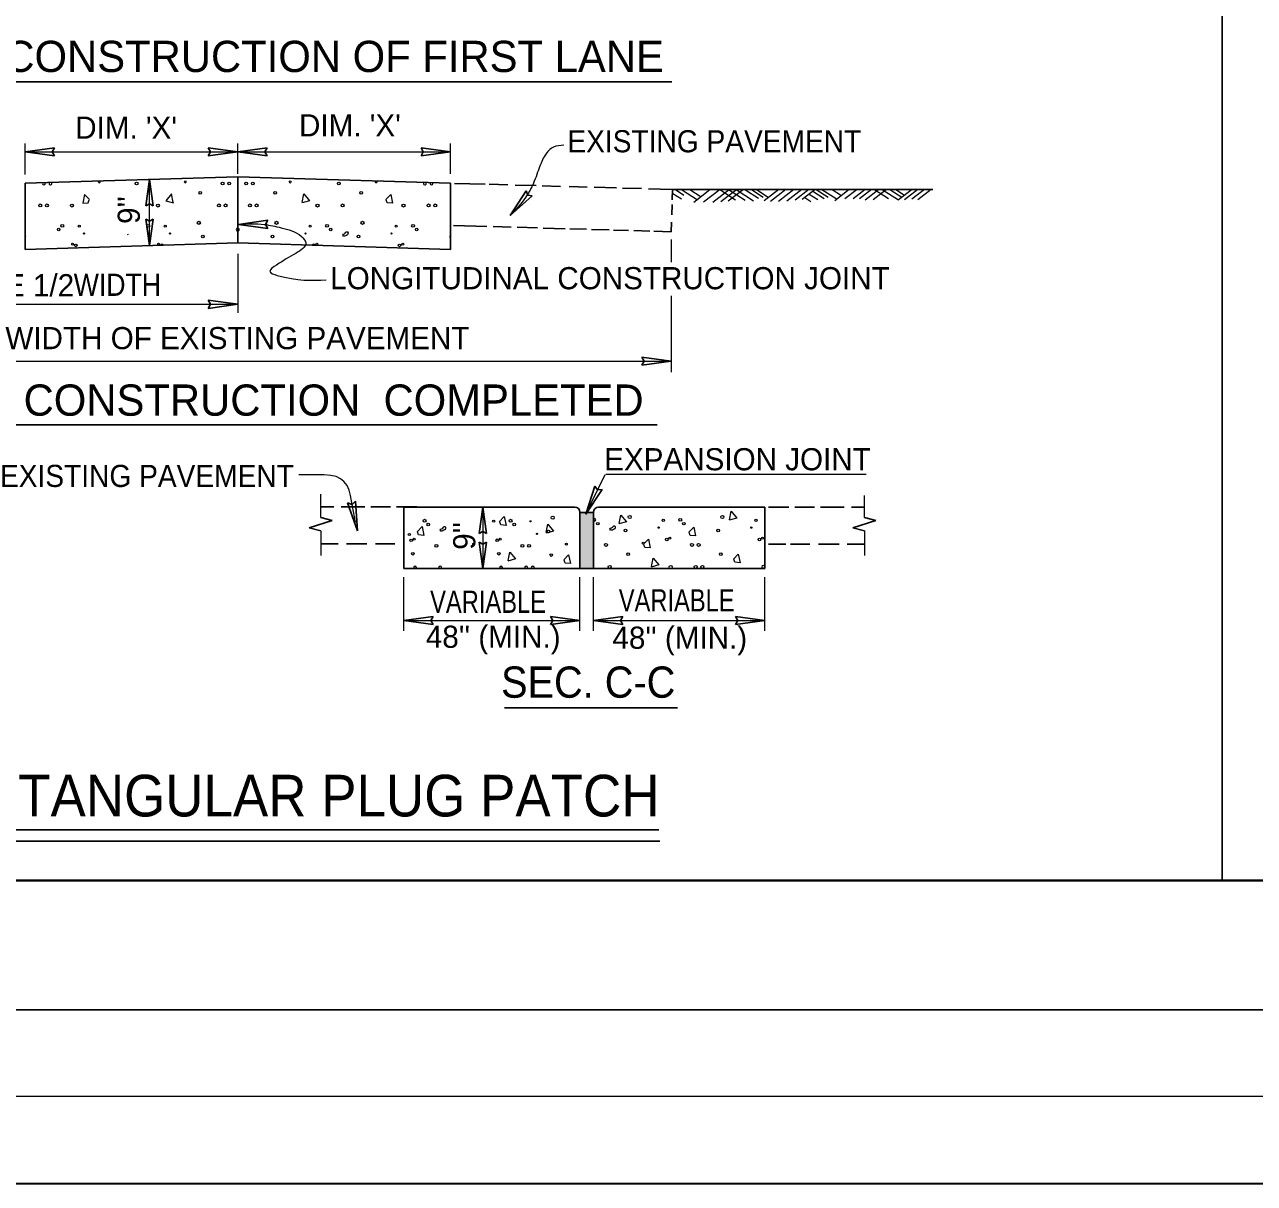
# Model space of a CAD drawing. Extents: x 68 to 441, y -138 to 136.
# Drawn here: x 257.1 to 328.4, y -137.9 to -70.8 of the extents above; entities that cross this region are included whole.
import ezdxf
from ezdxf.enums import TextEntityAlignment as Align

# ---------------------------------------------------------------- set-up
doc = ezdxf.new("R2010")
doc.units = 0
doc.header["$LTSCALE"] = 0.51
doc.layers.add('1', color=7, linetype='Continuous', lineweight=13)

msp = doc.modelspace()

# ---------------------------------------------------------------- hatches: boundary and pattern name
at = {"layer": '1'}
msp.add_hatch(color=256, dxfattribs=at).paths.add_polyline_path([(289.3253, -99.0346), (290.1008, -99.0351), (290.1011, -102.2898), (289.3253, -102.2896)])

# ---------------------------------------------------------------- linework, layer by layer
at = {"layer": '1', "lineweight": 25}
for p, q in [((326.5475, 84.6188), (326.5472, -120.384)), ((244.6778, -74.0765), (294.6492, -74.0777)), ((257.1517, -78.128), (258.8547, -77.894)), ((257.1517, -78.128), (258.8547, -78.362)), ((269.4818, -78.128), (267.7788, -77.894)), ((269.4818, -78.128), (267.7788, -78.362)), ((269.4818, -78.128), (271.1848, -77.894)), ((269.4818, -78.128), (271.1848, -78.362)), ((281.8116, -78.1282), (280.1086, -77.8942)), ((281.8116, -78.1282), (280.1086, -78.3623)), ((257.1517, -79.9552), (269.4816, -79.5812)), ((264.3733, -79.7362), (264.1628, -81.2689)), ((264.3733, -79.7362), (264.5839, -81.2689)), ((269.4818, -83.4171), (269.4818, -79.5812)), ((281.8116, -79.9552), (269.4818, -79.5812)), ((257.152, -83.7912), (257.1517, -79.9552)), ((281.8116, -83.7912), (281.8116, -79.9552)), ((282.0545, -79.9617), (283.8217, -80.0118)), ((284.0663, -80.0189), (285.1386, -80.0493)), ((285.2714, -81.8319), (286.2017, -80.3864)), ((285.57, -80.0614), (286.7917, -80.0959)), ((287.1305, -80.1058), (288.2013, -80.1357)), ((288.6905, -80.1495), (289.7417, -80.1795)), ((290.1564, -80.1911), (291.4341, -80.2273)), ((291.792, -80.2374), (292.8811, -80.2683)), ((294.6852, -80.3192), (309.7727, -80.3192)), ((285.2714, -81.8319), (286.5571, -80.6908)), ((294.6606, -81.1896), (294.6438, -81.7929)), ((264.3733, -83.5719), (264.1628, -82.0392)), ((264.3733, -83.5719), (264.5839, -82.0392)), ((269.5193, -82.3398), (271.2223, -82.1058)), ((269.5193, -82.3398), (271.2223, -82.5738)), ((281.9853, -82.407), (283.9183, -82.4619)), ((284.2938, -82.4723), (285.3256, -82.5017)), ((285.683, -82.5117), (286.8667, -82.5452)), ((287.1867, -82.554), (288.4647, -82.5902)), ((288.7291, -82.5978), (289.7069, -82.6255)), ((289.9873, -82.6333), (291.0241, -82.6625)), ((291.2669, -82.6696), (292.1307, -82.694)), ((294.6319, -82.2059), (294.6161, -82.7642)), ((292.4502, -82.703), (293.3724, -82.7292)), ((293.5964, -82.7355), (294.6161, -82.7642)), ((257.152, -83.7912), (269.4818, -83.4171)), ((281.8116, -83.7912), (269.4818, -83.4171)), ((269.4816, -86.9749), (267.7786, -86.7408)), ((269.4816, -86.9749), (267.7786, -87.2088)), ((294.6158, -90.2673), (292.9128, -90.0332)), ((294.6158, -90.2673), (292.9128, -90.5012)), ((245.3936, -93.9618), (293.7928, -93.9628)), ((289.6653, -99.146), (290.1913, -97.5094)), ((289.6653, -99.146), (290.6132, -97.7119)), ((275.0559, -98.7232), (274.3001, -98.7235)), ((276.8573, -98.7232), (275.4858, -98.7232)), ((276.4294, -100.1098), (275.853, -98.4903)), ((276.4294, -100.1098), (276.3112, -98.3949)), ((278.3447, -98.7235), (277.2045, -98.7235)), ((279.8654, -98.7232), (278.692, -98.7235)), ((279.1143, -98.7328), (279.1143, -102.2896)), ((279.1143, -98.7328), (289.0233, -98.7331)), ((283.6951, -98.7328), (283.4843, -100.2655)), ((283.6951, -98.7328), (283.9056, -100.2655)), ((289.3253, -99.0346), (289.3253, -102.2896)), ((290.1008, -99.0351), (290.1011, -102.2898)), ((290.4031, -98.7328), (300.0389, -98.7331)), ((300.0389, -98.7331), (300.0389, -102.2898)), ((300.2609, -98.7331), (301.4343, -98.7331)), ((301.7815, -98.7331), (302.9217, -98.7331)), ((303.2688, -98.7331), (304.6402, -98.7331)), ((305.0702, -98.7331), (305.8177, -98.7331)), ((274.9636, -99.5161), (273.6153, -99.9332)), ((274.3001, -99.3392), (274.9636, -99.5161)), ((306.4812, -99.5161), (305.1328, -99.9332)), ((305.8177, -99.3392), (306.4812, -99.5161)), ((274.3001, -100.1159), (273.6153, -99.9332)), ((305.8177, -100.1159), (305.1328, -99.9332)), ((275.3039, -100.8667), (274.3001, -100.867)), ((276.9732, -100.8667), (275.7833, -100.867)), ((278.5928, -100.8667), (277.469, -100.8667)), ((283.6948, -102.2896), (283.4843, -100.7569)), ((283.6948, -102.2896), (283.9056, -100.7569)), ((300.2572, -100.8762), (301.2524, -100.8762)), ((301.5333, -100.8762), (302.6571, -100.8762)), ((303.153, -100.8765), (304.343, -100.8765)), ((304.8225, -100.8765), (305.8177, -100.8765)), ((279.1143, -102.2896), (300.0389, -102.2898)), ((279.1146, -105.3085), (280.8176, -105.0745)), ((279.1146, -105.3085), (280.8176, -105.5425)), ((289.3253, -105.3083), (287.6223, -105.0742)), ((289.3253, -105.3083), (287.6223, -105.5422)), ((290.1011, -105.3085), (291.8041, -105.0744)), ((290.1011, -105.3085), (291.8041, -105.5424)), ((300.0389, -105.3079), (298.3359, -105.074)), ((300.0389, -105.3079), (298.3359, -105.542)), ((294.977, -110.3616), (284.9455, -110.3616)), ((293.8892, -117.4306), (250.5975, -117.4311)), ((293.9471, -118.0911), (250.6552, -118.0916)), ((88.6602, -127.8839), (433.6647, -127.8839))]:
    msp.add_line(p, q, dxfattribs=at)
at = {"layer": '1'}
for p, q in [((257.152, -79.4561), (257.152, -77.6571)), ((269.4818, -79.406), (269.4818, -77.6571)), ((281.8116, -79.406), (281.8116, -77.6571)), ((264.3733, -83.5719), (264.3733, -79.7362)), ((294.7117, -80.5424), (295.2078, -80.8628)), ((294.8554, -80.3199), (295.3515, -80.6403)), ((295.2182, -80.3192), (296.1302, -80.9084)), ((295.6936, -80.3194), (296.3472, -80.7415)), ((296.8612, -80.3458), (295.9209, -81.0697)), ((297.4447, -80.3192), (296.4882, -81.0552)), ((298.0007, -80.3192), (297.0281, -81.0678)), ((297.4283, -80.3192), (298.3487, -80.9134)), ((298.422, -80.3192), (297.492, -81.035)), ((298.7971, -80.3192), (297.9136, -80.999)), ((297.9317, -80.3192), (298.8967, -80.9424)), ((298.3798, -80.3192), (299.3872, -80.9698)), ((298.8842, -80.3192), (299.6762, -80.8307)), ((299.2609, -80.3192), (299.9427, -80.7594)), ((299.5662, -80.3192), (300.2408, -80.7546)), ((300.8504, -80.3192), (299.9997, -80.9738)), ((301.2577, -80.3192), (300.3667, -81.0048)), ((301.7276, -80.3189), (300.8255, -81.0131)), ((302.1907, -80.3192), (301.3243, -80.9857)), ((302.5949, -80.3192), (301.7905, -80.9381)), ((302.9597, -80.3192), (302.2033, -80.9013)), ((302.824, -80.4234), (303.4822, -80.8482)), ((303.0208, -80.3192), (303.7077, -80.7627)), ((303.3513, -80.3192), (304.1696, -80.8475)), ((303.9521, -80.3189), (304.4192, -80.6208)), ((304.9375, -80.3192), (304.0938, -80.9686)), ((305.3871, -80.3189), (304.6843, -80.8598)), ((305.8553, -80.3192), (305.1587, -80.8553)), ((306.2164, -80.3192), (305.5217, -80.8541)), ((306.6491, -80.3192), (305.8517, -80.9331)), ((307.0923, -80.3192), (306.3242, -80.9104)), ((306.4037, -80.3192), (307.2048, -80.8364)), ((306.8459, -80.3192), (307.7855, -80.9257)), ((307.2934, -80.3192), (307.9897, -80.7685)), ((307.6269, -80.3192), (308.1417, -80.6514)), ((308.5733, -80.3192), (307.7892, -80.9227)), ((308.9036, -80.3192), (308.1308, -80.9139)), ((309.2914, -80.3192), (308.5711, -80.8737)), ((309.6757, -80.3192), (308.9058, -80.9117)), ((302.3576, -80.7826), (302.7127, -81.0118)), ((302.6193, -80.5812), (303.1062, -80.8956)), ((294.6161, -83.2238), (294.6161, -84.5402)), ((269.4818, -84.0418), (269.4816, -87.4649)), ((244.3473, -86.9742), (269.4816, -86.9749)), ((294.6158, -86.4775), (294.6158, -90.9009)), ((244.3473, -90.2656), (294.6158, -90.2673)), ((289.6653, -99.146), (290.775, -96.8342)), ((290.8141, -96.8297), (305.9095, -96.8297)), ((274.3001, -99.3392), (274.3001, -97.9792)), ((305.8177, -99.3392), (305.8177, -98.0668)), ((283.6951, -98.7328), (283.6948, -102.2896)), ((274.3001, -100.1159), (274.3001, -101.5378)), ((305.8177, -100.1159), (305.8177, -101.5378)), ((279.1146, -105.9115), (279.1146, -102.8005)), ((289.3253, -105.9115), (289.3253, -102.8)), ((290.1011, -105.9115), (290.1011, -102.7998)), ((300.0392, -105.9107), (300.0389, -102.7993)), ((279.1146, -105.3085), (289.3253, -105.3083)), ((290.1011, -105.3085), (300.0389, -105.3079)), ((73.6602, -132.8843), (433.6647, -132.8843))]:
    msp.add_line(p, q, dxfattribs=at)
at = {"layer": '1', "lineweight": 40}
msp.add_line((103.6606, -120.384), (428.6644, -120.384), dxfattribs=at)
at = {"layer": '1', "lineweight": 35}
msp.add_lwpolyline([(67.6197, -137.9371), (440.5157, -137.9371), (440.5157, 135.837), (67.6197, 135.837)], close=True, dxfattribs=at)
at = {"layer": '1'}
for points in [[(257.1517, -78.128), (269.4818, -78.128), (281.8116, -78.1282)], [(260.8928, -80.9037), (260.6102, -80.6092), (260.5042, -81.1158), (260.8105, -81.0922), (260.8692, -80.9155)], [(265.7403, -81.0695), (265.6462, -80.5747), (265.3167, -80.9751), (265.7523, -81.0929)], [(273.2231, -81.0695), (273.3173, -80.5747), (273.6469, -80.9751), (273.2115, -81.0932)], [(278.0708, -80.9034), (278.3535, -80.6092), (278.4592, -81.1156), (278.1531, -81.0922), (278.0945, -80.9155)], [(263.0944, -82.8847), (263.1087, -82.9402), (263.1105, -82.9417)], [(275.8561, -82.9417), (275.7857, -82.9769), (275.7267, -83.0121), (275.6678, -83.0239), (275.6089, -83.0239), (275.5734, -82.9651), (275.6089, -82.9062), (275.6678, -82.8943), (275.7147, -82.8475), (275.7504, -82.8002), (275.7975, -82.7647), (275.8563, -82.7649), (275.8798, -82.8238), (275.8682, -82.8825)], [(275.8689, -82.8847), (275.8548, -82.9402), (275.8531, -82.9417)], [(276.3204, -99.613), (276.0251, -98.0593), (275.9481, -97.7512), (275.8197, -97.4816), (275.6399, -97.2504), (275.4473, -97.0835), (275.1905, -96.9552), (274.8823, -96.8909), (274.4715, -96.8653), (273.0334, -96.8524)], [(297.9931, -99.4682), (298.0872, -98.9734), (298.4172, -99.3739), (297.9813, -99.4919)], [(284.647, -99.578), (284.9297, -99.2837), (285.0356, -99.7902), (284.7292, -99.7662), (284.6707, -99.5898)], [(287.3666, -100.2122), (287.4608, -99.7174), (287.7908, -100.1179), (287.3547, -100.2359)], [(291.5974, -99.6835), (291.6916, -99.1887), (292.0215, -99.5891), (291.5856, -99.7069)], [(279.8871, -100.1567), (280.1697, -99.8624), (280.2754, -100.3688), (279.9694, -100.3452), (279.9105, -100.1685)], [(281.5113, -100.0386), (281.4406, -100.0741), (281.3817, -100.1093), (281.3227, -100.1212), (281.2639, -100.1212), (281.2287, -100.0622), (281.2642, -100.0034), (281.3227, -99.9913), (281.3698, -99.9445), (281.4053, -99.8974), (281.4524, -99.8619), (281.5113, -99.8619), (281.535, -99.9211), (281.5232, -99.9797)], [(281.5242, -99.982), (281.5101, -100.0373), (281.5082, -100.0388)], [(291.3445, -99.989), (291.274, -100.0245), (291.2151, -100.0597), (291.1562, -100.0716), (291.0973, -100.0716), (291.0618, -100.0127), (291.0973, -99.9538), (291.1562, -99.9417), (291.2032, -99.8949), (291.2387, -99.8478), (291.2858, -99.8123), (291.3447, -99.8123), (291.3684, -99.8715), (291.3566, -99.9302)], [(291.3576, -99.9324), (291.3432, -99.9877), (291.3414, -99.9892)], [(295.6372, -100.1897), (295.9198, -99.8954), (296.0256, -100.4018), (295.7195, -100.3782), (295.6606, -100.2015)], [(293.0095, -100.8841), (293.2921, -100.5898), (293.3981, -101.0962), (293.0917, -101.0726), (293.0331, -100.8959)], [(285.1633, -101.8332), (285.2573, -101.3384), (285.5873, -101.7388), (285.1514, -101.8569)], [(288.3819, -101.7938), (288.6646, -101.4993), (288.7703, -102.0057), (288.4642, -101.982), (288.4053, -101.8053)], [(293.4647, -102.1801), (293.5592, -101.6852), (293.8889, -102.0857), (293.4532, -102.2037)], [(298.2151, -101.7439), (298.4977, -101.4497), (298.6037, -101.9561), (298.2977, -101.9324), (298.2387, -101.7557)]]:
    msp.add_lwpolyline(points, dxfattribs=at)
at = {"layer": '1', "lineweight": 25}
for points in [[(258.8547, -77.894), (258.723, -78.1304), (258.8547, -78.362)], [(267.7788, -78.362), (267.9106, -78.1256), (267.7788, -77.894)], [(271.1848, -77.894), (271.0531, -78.1304), (271.1848, -78.362)], [(280.1086, -78.3623), (280.2403, -78.1258), (280.1086, -77.8942)], [(286.2017, -80.3864), (286.2955, -80.6402), (286.5571, -80.6908)], [(293.2949, -80.2799), (294.6852, -80.3192), (294.6689, -80.9094)], [(264.5839, -81.2689), (264.3712, -81.1503), (264.1628, -81.2689)], [(264.1628, -82.0392), (264.3755, -82.1578), (264.5839, -82.0392)], [(271.2223, -82.1058), (271.0906, -82.3422), (271.2223, -82.5738)], [(267.7786, -87.2088), (267.9103, -86.9724), (267.7786, -86.7408)], [(292.9128, -90.5012), (293.0446, -90.2648), (292.9128, -90.0332)], [(290.1913, -97.5094), (290.3474, -97.7305), (290.6132, -97.7119)], [(275.853, -98.4903), (276.1113, -98.5711), (276.3112, -98.3949)], [(283.9056, -100.2655), (283.6928, -100.1469), (283.4843, -100.2655)], [(283.4843, -100.7569), (283.6971, -100.8755), (283.9056, -100.7569)], [(280.8176, -105.0745), (280.6858, -105.3109), (280.8176, -105.5425)], [(287.6223, -105.5422), (287.7541, -105.3058), (287.6223, -105.0742)], [(291.8041, -105.0744), (291.6723, -105.3108), (291.8041, -105.5424)], [(298.3359, -105.542), (298.4677, -105.3056), (298.3359, -105.074)]]:
    msp.add_lwpolyline(points, dxfattribs=at)
msp.add_lwpolyline([(289.3253, -99.0346), (290.1008, -99.0351), (290.1011, -102.2898), (289.3253, -102.2896)], close=True, dxfattribs=at)
at = {"layer": '1'}
for centre, radius in [((263.6193, -79.9694), 0.0833), ((267.3144, -80.5071), 0.0777), ((268.6049, -79.9694), 0.0833), ((268.9907, -79.9694), 0.0833), ((269.9728, -79.9694), 0.0833), ((270.3587, -79.9694), 0.0833), ((271.6492, -80.5071), 0.0777), ((275.3442, -79.9694), 0.0833), ((276.6347, -80.507), 0.0777), ((258.0327, -81.2421), 0.0872), ((258.4186, -81.2421), 0.0872), ((259.8703, -81.2478), 0.0882), ((264.8558, -81.2478), 0.0882), ((268.3897, -81.2421), 0.0872), ((268.7755, -81.2421), 0.0872), ((270.188, -81.2421), 0.0872), ((270.5739, -81.2421), 0.0872), ((274.1078, -81.2478), 0.0882), ((275.5594, -81.2421), 0.0872), ((279.0933, -81.2478), 0.0882), ((280.545, -81.2421), 0.0872), ((280.9308, -81.2421), 0.0872), ((259.1054, -82.6391), 0.0727), ((259.3145, -82.4246), 0.0829), ((260.2977, -82.4488), 0.0609), ((264.3001, -82.4246), 0.0829), ((265.2832, -82.4488), 0.0609), ((267.2306, -82.2517), 0.0903), ((271.733, -82.2517), 0.0903), ((273.6804, -82.4488), 0.0609), ((274.6635, -82.4246), 0.0829), ((274.8727, -82.6391), 0.0727), ((276.7185, -82.2517), 0.0903), ((278.6659, -82.4488), 0.0609), ((279.6491, -82.4246), 0.0829), ((279.8582, -82.6391), 0.0727), ((260.5665, -82.872), 0.0359), ((265.552, -82.872), 0.0359), ((267.4696, -83.0453), 0.0779), ((271.494, -83.0453), 0.0779), ((273.4116, -82.872), 0.0359), ((276.4795, -83.0453), 0.0779), ((278.3971, -82.872), 0.0359), ((259.9122, -83.4874), 0.0553), ((260.1006, -83.5592), 0.0765), ((264.8977, -83.4874), 0.0553), ((274.0659, -83.4874), 0.0553), ((278.863, -83.5592), 0.0765), ((279.0514, -83.4874), 0.0553), ((280.3186, -99.5218), 0.0829), ((280.5278, -99.7363), 0.0727), ((284.321, -99.546), 0.0609), ((285.3042, -99.5218), 0.0829), ((285.5133, -99.7363), 0.0727), ((286.4537, -99.5531), 0.0359), ((287.745, -99.3489), 0.0903), ((290.3611, -99.6867), 0.0727), ((292.207, -99.2993), 0.0903), ((294.1544, -99.4964), 0.0609), ((295.1375, -99.4722), 0.0829), ((295.3467, -99.6867), 0.0727), ((297.5784, -99.2993), 0.0903), ((299.5258, -99.4964), 0.0609), ((279.4345, -100.323), 0.0609), ((286.83, -100.2839), 0.0359), ((287.506, -100.1425), 0.0779), ((291.968, -100.0929), 0.0779), ((293.8855, -99.9196), 0.0359), ((294.5398, -100.535), 0.0553), ((297.3394, -100.0929), 0.0779), ((299.2569, -99.9196), 0.0359), ((299.9112, -100.535), 0.0553), ((279.5326, -100.6564), 0.0765), ((279.721, -100.5846), 0.0553), ((280.9993, -100.9727), 0.0833), ((283.1619, -100.8712), 0.0566), ((284.5181, -100.6563), 0.0765), ((284.7065, -100.5846), 0.0553), ((285.9849, -100.9727), 0.0833), ((286.3707, -100.9727), 0.0833), ((288.5333, -100.8712), 0.0566), ((290.8327, -100.9231), 0.0833), ((292.9953, -100.8216), 0.0566), ((294.3514, -100.6068), 0.0765), ((295.8182, -100.9231), 0.0833), ((296.2041, -100.9231), 0.0833), ((299.7228, -100.6068), 0.0765), ((279.6315, -101.4334), 0.0765), ((284.6171, -101.4334), 0.0765), ((287.6612, -101.5104), 0.0777), ((292.1231, -101.4608), 0.0777), ((297.4945, -101.4608), 0.0777), ((291.0479, -102.1959), 0.0872), ((294.5817, -102.2015), 0.0882), ((296.0334, -102.1959), 0.0872), ((296.4193, -102.1959), 0.0872)]:
    msp.add_circle(centre, radius, dxfattribs=at)
for centre, radius, start, end in [((261.4567, -79.8679), 0.0566, 131.96754, 51.50625), ((266.4423, -79.8679), 0.0566, 120.61463, 59.38541), ((272.5213, -79.8679), 0.0566, 120.61462, 59.3854), ((277.5068, -79.8679), 0.0566, 128.49377, 48.03248), ((258.2479, -79.9694), 0.0833, 147.00179, 36.47201), ((258.6338, -79.9694), 0.0833, 136.48698, 46.98681), ((280.3298, -79.9694), 0.0833, 133.01322, 43.51304), ((280.7156, -79.9694), 0.0833, 143.52802, 32.99824), ((269.4623, -82.6391), 0.0727, 74.4833, 285.51977), ((269.5013, -82.6391), 0.0727, 254.48026, 105.51673), ((257.1126, -83.0453), 0.0779, 300.32931, 59.67382), ((281.8509, -83.0453), 0.0779, 120.3262, 239.67072), ((265.0861, -83.5592), 0.0765, 8.28146, 175.19467), ((273.8775, -83.5592), 0.0765, 4.80535, 171.71857), ((290.1519, -99.4722), 0.0829, 232.02298, 127.98038), ((279.7629, -102.2511), 0.0882, 334.15087, 205.84765), ((281.2145, -102.2455), 0.0872, 329.61293, 210.3856), ((284.7484, -102.2511), 0.0882, 334.10379, 205.89474), ((286.2001, -102.2455), 0.0872, 329.56327, 210.43525), ((286.5859, -102.2455), 0.0872, 329.55943, 210.43909), ((299.9531, -102.2015), 0.0882, 13.43941, 346.56169)]:
    msp.add_arc(centre, radius, start, end, dxfattribs=at)
at = {"layer": '1', "lineweight": 25}
for centre, start, end in [((289.0234, -99.0349), 0.04836, 89.98421), ((290.403, -99.035), 90.00954, 180.00274)]:
    msp.add_arc(centre, 0.302, start, end, dxfattribs=at)
at = {"layer": '1'}
for points in [[(288.3918, -77.7503), (287.7903, -77.8633), (287.3017, -78.3335), (286.9631, -79.067), (286.5685, -80.0826), (286.1738, -80.7785), (285.2714, -81.8319)], [(269.5193, -82.3398), (271.023, -82.3398), (272.0003, -82.5404), (273.1782, -83.0418), (273.4287, -83.3929), (272.8523, -84.0197), (271.7247, -84.697), (271.3487, -85.0727), (271.7747, -85.2986), (274.6064, -85.5493)]]:
    msp.add_spline(points, degree=3, dxfattribs=at)

# ---------------------------------------------------------------- texts
for s, height, p in [('SEC A-A  CONSTRUCTION OF FIRST LANE', 1.812, (269.55, -73.5084)), ("DIM. 'X'", 1.284, (263.0113, -77.3732)), ("DIM. 'X'", 1.284, (275.9878, -77.2392)), ('LONGITUDINAL CONSTRUCTION JOINT', 1.284, (291.062, -86.102)), ('2ND. LANE 1/2 ', 1.284, (254.37, -86.5095)), ('WIDTH OF EXISTING PAVEMENT', 1.284, (269.4652, -89.5759)), ('SEC A-A  CONSTRUCTION  COMPLETED', 1.812, (269.5219, -93.4335)), ('EXPANSION JOINT', 1.284, (298.4557, -96.5977)), ("48'' (MIN.)", 1.284, (284.2943, -106.8871)), ("48'' (MIN.)", 1.284, (295.1106, -106.9447))]:
    msp.add_text(s, height=height, dxfattribs=at).set_placement(p, align=Align.CENTER)
for s, height, width, p in [('EXISTING PAVEMENT', 1.284, 0.95, (297.112, -78.1638)), ('WIDTH', 1.284, 0.9, (262.5081, -86.4841)), ('EXISTING PAVEMENT', 1.284, 0.95, (264.2191, -97.5649)), ('VARIABLE', 1.284, 0.8, (283.9965, -104.8607)), ('VARIABLE', 1.284, 0.8, (294.9317, -104.7761)), ('SEC. C-C', 1.812, 0.95, (289.8008, -109.7827)), ('RECTANGULAR PLUG PATCH', 2.416, 0.95, (272.1053, -116.6657))]:
    msp.add_text(s, height=height, dxfattribs=dict(at, width=width)).set_placement(p, align=Align.CENTER)
for p in [(263.8095, -81.5098), (283.2558, -100.4014)]:
    msp.add_text("9''", height=1.284, rotation=90, dxfattribs=at).set_placement(p, align=Align.CENTER)

doc.saveas('drawing.dxf')
